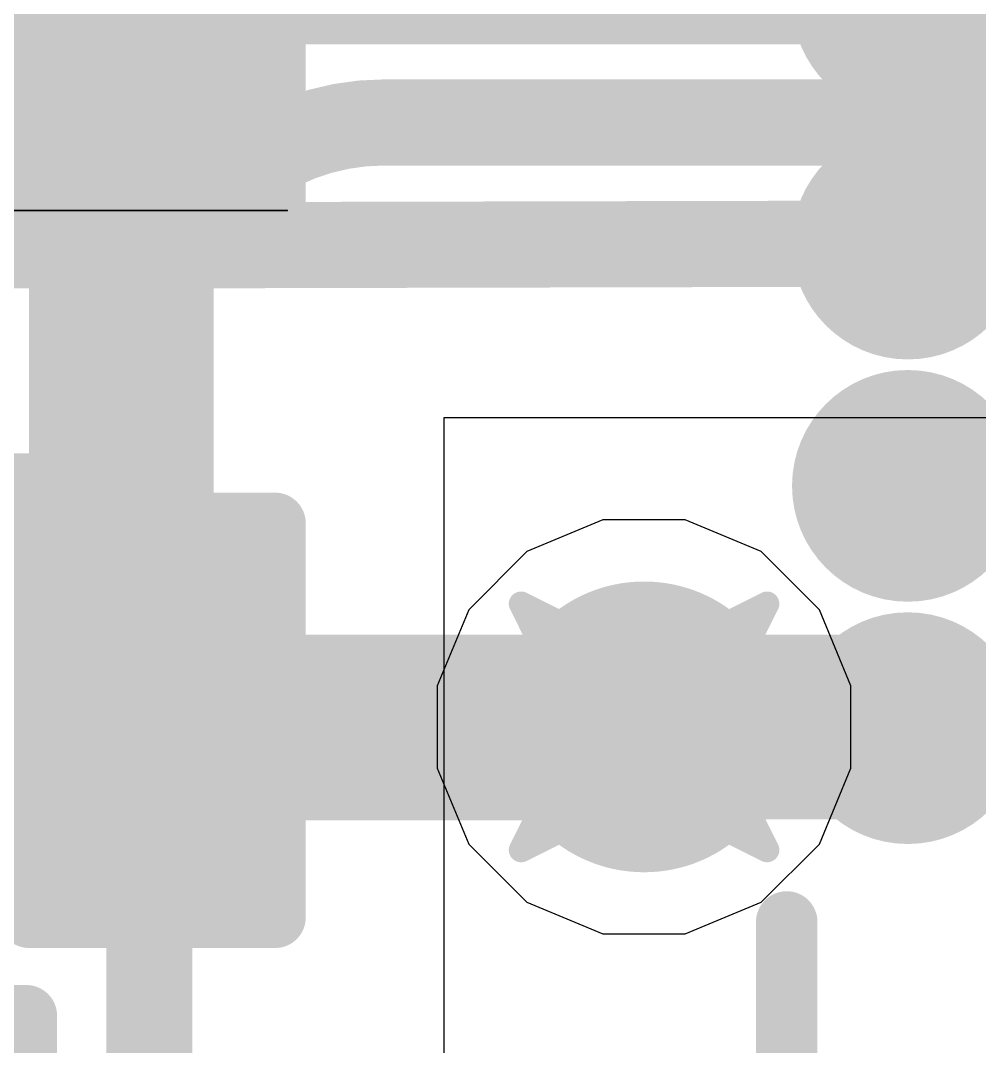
# Model space of a CAD drawing. Header units: inches. Extents: x -2 to 5376, y -4 to 5426.
# Drawn here: x 118.504 to 120.485, y 36.763 to 38.881 of the extents above; entities that cross this region are included whole.
import ezdxf

# ---------------------------------------------------------------- set-up
doc = ezdxf.new("R2010")
doc.units = ezdxf.units.IN
for name, color, linetype in [('Bottom Layer', 5, 'Continuous'), ('Bottom Overlay', 54, 'Continuous'), ('Bottom Paste', 16, 'Continuous'), ('Bottom Solder', 6, 'Continuous'), ('Drill Drawing', 1, 'Continuous'), ('Layer 1', 16, 'Continuous'), ('Layer 2', 76, 'Continuous'), ('Top Layer', 1, 'Continuous'), ('Top Overlay', 2, 'Continuous'), ('Top Paste', 8, 'Continuous'), ('Top Solder', 216, 'Continuous'), ('Via Holes', 16, 'Continuous')]:
    doc.layers.add(name, color=color, linetype=linetype)

# ---------------------------------------------------------------- blocks, each defined once
blk = doc.blocks.new('AQFN_73_EP_7_7__144')
at = {"layer": 'Top Layer'}
h = blk.add_hatch(color=1, dxfattribs=at)
edge = h.paths.add_edge_path()
edge.add_arc((-3.25, -0.25), 0.1375, 0, 360)
h = blk.add_hatch(color=1, dxfattribs=at)
edge = h.paths.add_edge_path()
edge.add_arc((-3.25, -0.75), 0.1375, 0, 360)
h = blk.add_hatch(color=1, dxfattribs=at)
edge = h.paths.add_edge_path()
edge.add_arc((-3.25, -1.25), 0.1375, 0, 360)
h = blk.add_hatch(color=1, dxfattribs=at)
edge = h.paths.add_edge_path()
edge.add_arc((-3.25, -1.75), 0.1375, 0, 360)
at = {"layer": 'Top Paste'}
h = blk.add_hatch(color=8, dxfattribs=at)
edge = h.paths.add_edge_path()
edge.add_arc((-3.25, -0.25), 0.1375, 0, 360)
h = blk.add_hatch(color=8, dxfattribs=at)
edge = h.paths.add_edge_path()
edge.add_arc((-3.25, -0.75), 0.1375, 0, 360)
h = blk.add_hatch(color=8, dxfattribs=at)
edge = h.paths.add_edge_path()
edge.add_arc((-3.25, -1.25), 0.1375, 0, 360)
h = blk.add_hatch(color=8, dxfattribs=at)
edge = h.paths.add_edge_path()
edge.add_arc((-3.25, -1.75), 0.1375, 0, 360)
at = {"layer": 'Top Solder'}
h = blk.add_hatch(color=216, dxfattribs=at)
edge = h.paths.add_edge_path()
edge.add_arc((-3.25, -0.25), 0.2391, 0, 360)
h = blk.add_hatch(color=216, dxfattribs=at)
edge = h.paths.add_edge_path()
edge.add_arc((-3.25, -0.75), 0.2391, 0, 360)
h = blk.add_hatch(color=216, dxfattribs=at)
edge = h.paths.add_edge_path()
edge.add_arc((-3.25, -1.25), 0.2391, 0, 360)
h = blk.add_hatch(color=216, dxfattribs=at)
edge = h.paths.add_edge_path()
edge.add_arc((-3.25, -1.75), 0.2391, 0, 360)
at = {"layer": 'Top Overlay'}
blk.add_lwpolyline([(-3.5, -3.5, 0.127, 0.127, 0), (-3.5, -2.15, 0.127, 0.127, 0)], format="xyseb", dxfattribs=at)
blk.add_lwpolyline([(-3.5318, -2.15, 0.0635, 0.0635, 1), (-3.4683, -2.15, 0.0635, 0.0635, 1)], format="xyseb", close=True, dxfattribs=at)
blk = doc.blocks.new('R___0402_B_175')
at = {"layer": 'Bottom Layer'}
for points in [[(-0.2413, 0.3175), (-0.2413, -0.3175), (-0.6985, -0.3175), (-0.6985, 0.3175)], [(0.6985, 0.3175), (0.6985, -0.3175), (0.2413, -0.3175), (0.2413, 0.3175)]]:
    blk.add_hatch(color=5, dxfattribs=at).paths.add_polyline_path(points)
at = {"layer": 'Bottom Paste'}
for points in [[(-0.2413, 0.3175), (-0.2413, -0.3175), (-0.6985, -0.3175), (-0.6985, 0.3175)], [(0.6985, 0.3175), (0.6985, -0.3175), (0.2413, -0.3175), (0.2413, 0.3175)]]:
    blk.add_hatch(color=16, dxfattribs=at).paths.add_polyline_path(points)
at = {"layer": 'Bottom Solder'}
for points in [[(-0.1863, 0.3725), (-0.1863, -0.3725), (-0.7535, -0.3725), (-0.7535, 0.3725)], [(0.7535, 0.3725), (0.7535, -0.3725), (0.1863, -0.3725), (0.1863, 0.3725)]]:
    blk.add_hatch(color=6, dxfattribs=at).paths.add_polyline_path(points)
at = {"layer": 'Bottom Overlay'}
for points in [[(0.7874, 0.4064, 0.127, 0.127, 0), (-0.7874, 0.4064, 0.127, 0.127, 0)], [(-0.7874, 0.4064, 0.127, 0.127, 0), (-0.7874, -0.4064, 0.127, 0.127, 0)], [(0.7874, 0.4064, 0.127, 0.127, 0), (0.7874, -0.4064, 0.127, 0.127, 0)], [(0.8128, 0.4318, 0.00323, 0.00323, 0), (-0.8128, 0.4318, 0.00323, 0.00323, 0)], [(0.7874, -0.4064, 0.127, 0.127, 0), (-0.7874, -0.4064, 0.127, 0.127, 0)]]:
    blk.add_lwpolyline(points, format="xyseb", dxfattribs=at)
for points in [[(-0.8191, 0.4064, 0.0635, 0.0635, 1), (-0.7556, 0.4064, 0.0635, 0.0635, 1)], [(-0.8191, 0.4064, 0.0635, 0.0635, 1), (-0.7556, 0.4064, 0.0635, 0.0635, 1)], [(0.7556, 0.4064, 0.0635, 0.0635, 1), (0.8191, 0.4064, 0.0635, 0.0635, 1)], [(0.7556, 0.4064, 0.0635, 0.0635, 1), (0.8191, 0.4064, 0.0635, 0.0635, 1)], [(-0.8136, 0.4318, 0.00161, 0.00161, 1), (-0.812, 0.4318, 0.00161, 0.00161, 1)], [(0.812, 0.4318, 0.00161, 0.00161, 1), (0.8136, 0.4318, 0.00161, 0.00161, 1)], [(-0.8191, -0.4064, 0.0635, 0.0635, 1), (-0.7556, -0.4064, 0.0635, 0.0635, 1)], [(-0.8191, -0.4064, 0.0635, 0.0635, 1), (-0.7556, -0.4064, 0.0635, 0.0635, 1)], [(0.7556, -0.4064, 0.0635, 0.0635, 1), (0.8191, -0.4064, 0.0635, 0.0635, 1)], [(0.7556, -0.4064, 0.0635, 0.0635, 1), (0.8191, -0.4064, 0.0635, 0.0635, 1)]]:
    blk.add_lwpolyline(points, format="xyseb", close=True, dxfattribs=at)
blk = doc.blocks.new('C___0402_B_296')
at = {"layer": 'Bottom Layer'}
for points in [[(-0.2413, 0.3175), (-0.2413, -0.3175), (-0.6985, -0.3175), (-0.6985, 0.3175)], [(0.6985, 0.3175), (0.6985, -0.3175), (0.2413, -0.3175), (0.2413, 0.3175)]]:
    blk.add_hatch(color=5, dxfattribs=at).paths.add_polyline_path(points)
at = {"layer": 'Bottom Paste'}
for points in [[(-0.2413, 0.3175), (-0.2413, -0.3175), (-0.6985, -0.3175), (-0.6985, 0.3175)], [(0.6985, 0.3175), (0.6985, -0.3175), (0.2413, -0.3175), (0.2413, 0.3175)]]:
    blk.add_hatch(color=16, dxfattribs=at).paths.add_polyline_path(points)
at = {"layer": 'Bottom Solder'}
for points in [[(-0.1813, 0.3775), (-0.1813, -0.3775), (-0.7585, -0.3775), (-0.7585, 0.3775)], [(0.7585, 0.3775), (0.7585, -0.3775), (0.1813, -0.3775), (0.1813, 0.3775)]]:
    blk.add_hatch(color=6, dxfattribs=at).paths.add_polyline_path(points)
at = {"layer": 'Bottom Overlay'}
for points in [[(-0.7874, 0.4064, 0.127, 0.127, 0), (-0.2794, 0.4064, 0.127, 0.127, 0)], [(-0.7874, -0.4064, 0.127, 0.127, 0), (-0.7874, 0.4064, 0.127, 0.127, 0)], [(0.2794, 0.4064, 0.127, 0.127, 0), (0.7874, 0.4064, 0.127, 0.127, 0)], [(0.7874, -0.4064, 0.127, 0.127, 0), (0.7874, 0.4064, 0.127, 0.127, 0)], [(-0.7874, -0.4064, 0.127, 0.127, 0), (-0.2794, -0.4064, 0.127, 0.127, 0)], [(0.2794, -0.4064, 0.127, 0.127, 0), (0.7874, -0.4064, 0.127, 0.127, 0)]]:
    blk.add_lwpolyline(points, format="xyseb", dxfattribs=at)
for points in [[(-0.8191, 0.4064, 0.0635, 0.0635, 1), (-0.7556, 0.4064, 0.0635, 0.0635, 1)], [(-0.8191, 0.4064, 0.0635, 0.0635, 1), (-0.7556, 0.4064, 0.0635, 0.0635, 1)], [(-0.3111, 0.4064, 0.0635, 0.0635, 1), (-0.2477, 0.4064, 0.0635, 0.0635, 1)], [(0.2477, 0.4064, 0.0635, 0.0635, 1), (0.3111, 0.4064, 0.0635, 0.0635, 1)], [(0.7556, 0.4064, 0.0635, 0.0635, 1), (0.8191, 0.4064, 0.0635, 0.0635, 1)], [(0.7556, 0.4064, 0.0635, 0.0635, 1), (0.8191, 0.4064, 0.0635, 0.0635, 1)], [(-0.8191, -0.4064, 0.0635, 0.0635, 1), (-0.7556, -0.4064, 0.0635, 0.0635, 1)], [(-0.8191, -0.4064, 0.0635, 0.0635, 1), (-0.7556, -0.4064, 0.0635, 0.0635, 1)], [(-0.3111, -0.4064, 0.0635, 0.0635, 1), (-0.2477, -0.4064, 0.0635, 0.0635, 1)], [(0.2477, -0.4064, 0.0635, 0.0635, 1), (0.3111, -0.4064, 0.0635, 0.0635, 1)], [(0.7556, -0.4064, 0.0635, 0.0635, 1), (0.8191, -0.4064, 0.0635, 0.0635, 1)], [(0.7556, -0.4064, 0.0635, 0.0635, 1), (0.8191, -0.4064, 0.0635, 0.0635, 1)]]:
    blk.add_lwpolyline(points, format="xyseb", close=True, dxfattribs=at)
blk = doc.blocks.new('C___0402_297')
at = {"layer": 'Top Layer'}
for points in [[(-0.6985, -0.3175), (-0.6985, 0.3175), (-0.2413, 0.3175), (-0.2413, -0.3175)], [(0.2413, -0.3175), (0.2413, 0.3175), (0.6985, 0.3175), (0.6985, -0.3175)]]:
    blk.add_hatch(color=1, dxfattribs=at).paths.add_polyline_path(points)
at = {"layer": 'Top Paste'}
for points in [[(-0.6985, -0.3175), (-0.6985, 0.3175), (-0.2413, 0.3175), (-0.2413, -0.3175)], [(0.2413, -0.3175), (0.2413, 0.3175), (0.6985, 0.3175), (0.6985, -0.3175)]]:
    blk.add_hatch(color=8, dxfattribs=at).paths.add_polyline_path(points)
at = {"layer": 'Top Solder'}
for points in [[(-0.7585, -0.3775), (-0.7585, 0.3775), (-0.1813, 0.3775), (-0.1813, -0.3775)], [(0.1813, -0.3775), (0.1813, 0.3775), (0.7585, 0.3775), (0.7585, -0.3775)]]:
    blk.add_hatch(color=216, dxfattribs=at).paths.add_polyline_path(points)
at = {"layer": 'Top Overlay'}
for points in [[(-0.7874, 0.4064, 0.127, 0.127, 0), (-0.2794, 0.4064, 0.127, 0.127, 0)], [(-0.7874, -0.4064, 0.127, 0.127, 0), (-0.7874, 0.4064, 0.127, 0.127, 0)], [(0.2794, 0.4064, 0.127, 0.127, 0), (0.7874, 0.4064, 0.127, 0.127, 0)], [(0.7874, -0.4064, 0.127, 0.127, 0), (0.7874, 0.4064, 0.127, 0.127, 0)], [(-0.7874, -0.4064, 0.127, 0.127, 0), (-0.2794, -0.4064, 0.127, 0.127, 0)], [(0.2794, -0.4064, 0.127, 0.127, 0), (0.7874, -0.4064, 0.127, 0.127, 0)]]:
    blk.add_lwpolyline(points, format="xyseb", dxfattribs=at)
for points in [[(-0.8191, 0.4064, 0.0635, 0.0635, 1), (-0.7556, 0.4064, 0.0635, 0.0635, 1)], [(-0.8191, 0.4064, 0.0635, 0.0635, 1), (-0.7556, 0.4064, 0.0635, 0.0635, 1)], [(-0.3111, 0.4064, 0.0635, 0.0635, 1), (-0.2477, 0.4064, 0.0635, 0.0635, 1)], [(0.2477, 0.4064, 0.0635, 0.0635, 1), (0.3111, 0.4064, 0.0635, 0.0635, 1)], [(0.7556, 0.4064, 0.0635, 0.0635, 1), (0.8191, 0.4064, 0.0635, 0.0635, 1)], [(0.7556, 0.4064, 0.0635, 0.0635, 1), (0.8191, 0.4064, 0.0635, 0.0635, 1)], [(-0.8191, -0.4064, 0.0635, 0.0635, 1), (-0.7556, -0.4064, 0.0635, 0.0635, 1)], [(-0.8191, -0.4064, 0.0635, 0.0635, 1), (-0.7556, -0.4064, 0.0635, 0.0635, 1)], [(-0.3111, -0.4064, 0.0635, 0.0635, 1), (-0.2477, -0.4064, 0.0635, 0.0635, 1)], [(0.2477, -0.4064, 0.0635, 0.0635, 1), (0.3111, -0.4064, 0.0635, 0.0635, 1)], [(0.7556, -0.4064, 0.0635, 0.0635, 1), (0.8191, -0.4064, 0.0635, 0.0635, 1)], [(0.7556, -0.4064, 0.0635, 0.0635, 1), (0.8191, -0.4064, 0.0635, 0.0635, 1)]]:
    blk.add_lwpolyline(points, format="xyseb", close=True, dxfattribs=at)
blk = doc.blocks.new('C___0402_298')
at = {"layer": 'Top Layer'}
for points in [[(-0.6985, -0.3175), (-0.6985, 0.3175), (-0.2413, 0.3175), (-0.2413, -0.3175)], [(0.2413, -0.3175), (0.2413, 0.3175), (0.6985, 0.3175), (0.6985, -0.3175)]]:
    blk.add_hatch(color=1, dxfattribs=at).paths.add_polyline_path(points)
at = {"layer": 'Top Paste'}
for points in [[(-0.6985, -0.3175), (-0.6985, 0.3175), (-0.2413, 0.3175), (-0.2413, -0.3175)], [(0.2413, -0.3175), (0.2413, 0.3175), (0.6985, 0.3175), (0.6985, -0.3175)]]:
    blk.add_hatch(color=8, dxfattribs=at).paths.add_polyline_path(points)
at = {"layer": 'Top Solder'}
for points in [[(-0.7585, -0.3775), (-0.7585, 0.3775), (-0.1813, 0.3775), (-0.1813, -0.3775)], [(0.1813, -0.3775), (0.1813, 0.3775), (0.7585, 0.3775), (0.7585, -0.3775)]]:
    blk.add_hatch(color=216, dxfattribs=at).paths.add_polyline_path(points)
at = {"layer": 'Top Overlay'}
for points in [[(-0.7874, 0.4064, 0.127, 0.127, 0), (-0.2794, 0.4064, 0.127, 0.127, 0)], [(-0.7874, -0.4064, 0.127, 0.127, 0), (-0.7874, 0.4064, 0.127, 0.127, 0)], [(0.2794, 0.4064, 0.127, 0.127, 0), (0.7874, 0.4064, 0.127, 0.127, 0)], [(0.7874, -0.4064, 0.127, 0.127, 0), (0.7874, 0.4064, 0.127, 0.127, 0)], [(-0.7874, -0.4064, 0.127, 0.127, 0), (-0.2794, -0.4064, 0.127, 0.127, 0)], [(0.2794, -0.4064, 0.127, 0.127, 0), (0.7874, -0.4064, 0.127, 0.127, 0)]]:
    blk.add_lwpolyline(points, format="xyseb", dxfattribs=at)
for points in [[(-0.8191, 0.4064, 0.0635, 0.0635, 1), (-0.7556, 0.4064, 0.0635, 0.0635, 1)], [(-0.8191, 0.4064, 0.0635, 0.0635, 1), (-0.7556, 0.4064, 0.0635, 0.0635, 1)], [(-0.3111, 0.4064, 0.0635, 0.0635, 1), (-0.2477, 0.4064, 0.0635, 0.0635, 1)], [(0.2477, 0.4064, 0.0635, 0.0635, 1), (0.3111, 0.4064, 0.0635, 0.0635, 1)], [(0.7556, 0.4064, 0.0635, 0.0635, 1), (0.8191, 0.4064, 0.0635, 0.0635, 1)], [(0.7556, 0.4064, 0.0635, 0.0635, 1), (0.8191, 0.4064, 0.0635, 0.0635, 1)], [(-0.8191, -0.4064, 0.0635, 0.0635, 1), (-0.7556, -0.4064, 0.0635, 0.0635, 1)], [(-0.8191, -0.4064, 0.0635, 0.0635, 1), (-0.7556, -0.4064, 0.0635, 0.0635, 1)], [(-0.3111, -0.4064, 0.0635, 0.0635, 1), (-0.2477, -0.4064, 0.0635, 0.0635, 1)], [(0.2477, -0.4064, 0.0635, 0.0635, 1), (0.3111, -0.4064, 0.0635, 0.0635, 1)], [(0.7556, -0.4064, 0.0635, 0.0635, 1), (0.8191, -0.4064, 0.0635, 0.0635, 1)], [(0.7556, -0.4064, 0.0635, 0.0635, 1), (0.8191, -0.4064, 0.0635, 0.0635, 1)]]:
    blk.add_lwpolyline(points, format="xyseb", close=True, dxfattribs=at)

msp = doc.modelspace()

# ---------------------------------------------------------------- hatches: boundary and pattern name
at = {"layer": 'Bottom Layer'}
h = msp.add_hatch(color=5, dxfattribs=at)
edge = h.paths.add_edge_path()
edge.add_arc((119.792, 37.423), 0.3, 0, 360)
at = {"layer": 'Layer 1'}
h = msp.add_hatch(color=16, dxfattribs=at)
edge = h.paths.add_edge_path()
edge.add_arc((119.792, 37.423), 0.3, 0, 360)
at = {"layer": 'Layer 2'}
h = msp.add_hatch(color=76, dxfattribs=at)
edge = h.paths.add_edge_path()
edge.add_arc((119.792, 37.423), 0.3, 0, 360)
at = {"layer": 'Top Layer'}
h = msp.add_hatch(color=1, dxfattribs=at)
edge = h.paths.add_edge_path()
edge.add_arc((119.792, 37.423), 0.3, 0, 360)
at = {"layer": 'Via Holes'}
h = msp.add_hatch(color=7, dxfattribs=at)
edge = h.paths.add_edge_path()
edge.add_arc((119.792, 37.423), 0.15, 0, 360)

# ---------------------------------------------------------------- linework, layer by layer
at = {"layer": 'Bottom Layer'}
for points in [[(118.7125, 37.4365, 0.381, 0.381, 0), (118.7125, 38.9204, 0.381, 0.381, 0)], [(118.7125, 37.423, 0.381, 0.381, 0), (119.792, 37.423, 0.381, 0.381, 0)], [(118.7125, 37.423, 0.1778, 0.1778, 0), (118.7125, 37.4365, 0.1778, 0.1778, 0)]]:
    msp.add_lwpolyline(points, format="xyseb", dxfattribs=at)
for points in [[(118.6172, 38.9204, 0.1905, 0.1905, 1), (118.8077, 38.9204, 0.1905, 0.1905, 1)], [(118.6172, 37.4365, 0.1905, 0.1905, 1), (118.8077, 37.4365, 0.1905, 0.1905, 1)], [(118.6172, 37.423, 0.1905, 0.1905, 1), (118.8077, 37.423, 0.1905, 0.1905, 1)], [(119.6967, 37.423, 0.1905, 0.1905, 1), (119.8872, 37.423, 0.1905, 0.1905, 1)], [(118.668, 37.4365, 0.0889, 0.0889, 1), (118.7569, 37.4365, 0.0889, 0.0889, 1)], [(118.668, 37.423, 0.0889, 0.0889, 1), (118.7569, 37.423, 0.0889, 0.0889, 1)]]:
    msp.add_lwpolyline(points, format="xyseb", close=True, dxfattribs=at)
at = {"layer": 'Drill Drawing'}
for points in [[(119.538, 37.677, 0.0508, 0.0508, 0), (119.792, 37.55, 0.0508, 0.0508, 0)], [(119.538, 37.677, 0.0508, 0.0508, 0), (119.665, 37.423, 0.0508, 0.0508, 0)], [(119.792, 37.55, 0.0508, 0.0508, 0), (120.046, 37.677, 0.0508, 0.0508, 0)], [(119.919, 37.423, 0.0508, 0.0508, 0), (120.046, 37.677, 0.0508, 0.0508, 0)], [(119.6396, 37.5754, 0.0508, 0.0508, 0), (119.792, 37.4992, 0.0508, 0.0508, 0)], [(119.6396, 37.5754, 0.0508, 0.0508, 0), (119.7158, 37.423, 0.0508, 0.0508, 0)], [(119.792, 37.4992, 0.0508, 0.0508, 0), (119.9444, 37.5754, 0.0508, 0.0508, 0)], [(119.8682, 37.423, 0.0508, 0.0508, 0), (119.9444, 37.5754, 0.0508, 0.0508, 0)], [(119.538, 37.169, 0.0508, 0.0508, 0), (119.665, 37.423, 0.0508, 0.0508, 0)], [(119.6396, 37.2706, 0.0508, 0.0508, 0), (119.7158, 37.423, 0.0508, 0.0508, 0)], [(119.8682, 37.423, 0.0508, 0.0508, 0), (119.9444, 37.2706, 0.0508, 0.0508, 0)], [(119.919, 37.423, 0.0508, 0.0508, 0), (120.046, 37.169, 0.0508, 0.0508, 0)], [(119.6396, 37.2706, 0.0508, 0.0508, 0), (119.792, 37.3468, 0.0508, 0.0508, 0)], [(119.792, 37.3468, 0.0508, 0.0508, 0), (119.9444, 37.2706, 0.0508, 0.0508, 0)], [(119.538, 37.169, 0.0508, 0.0508, 0), (119.792, 37.296, 0.0508, 0.0508, 0)], [(119.792, 37.296, 0.0508, 0.0508, 0), (120.046, 37.169, 0.0508, 0.0508, 0)]]:
    msp.add_lwpolyline(points, format="xyseb", dxfattribs=at)
for points in [[(119.5253, 37.677, 0.0254, 0.0254, 1), (119.5507, 37.677, 0.0254, 0.0254, 1)], [(119.5253, 37.677, 0.0254, 0.0254, 1), (119.5507, 37.677, 0.0254, 0.0254, 1)], [(120.0333, 37.677, 0.0254, 0.0254, 1), (120.0587, 37.677, 0.0254, 0.0254, 1)], [(120.0333, 37.677, 0.0254, 0.0254, 1), (120.0587, 37.677, 0.0254, 0.0254, 1)], [(119.6269, 37.5754, 0.0254, 0.0254, 1), (119.6523, 37.5754, 0.0254, 0.0254, 1)], [(119.6269, 37.5754, 0.0254, 0.0254, 1), (119.6523, 37.5754, 0.0254, 0.0254, 1)], [(119.9317, 37.5754, 0.0254, 0.0254, 1), (119.9571, 37.5754, 0.0254, 0.0254, 1)], [(119.9317, 37.5754, 0.0254, 0.0254, 1), (119.9571, 37.5754, 0.0254, 0.0254, 1)], [(119.7793, 37.55, 0.0254, 0.0254, 1), (119.8047, 37.55, 0.0254, 0.0254, 1)], [(119.7793, 37.55, 0.0254, 0.0254, 1), (119.8047, 37.55, 0.0254, 0.0254, 1)], [(119.7793, 37.4992, 0.0254, 0.0254, 1), (119.8047, 37.4992, 0.0254, 0.0254, 1)], [(119.7793, 37.4992, 0.0254, 0.0254, 1), (119.8047, 37.4992, 0.0254, 0.0254, 1)], [(119.6523, 37.423, 0.0254, 0.0254, 1), (119.6777, 37.423, 0.0254, 0.0254, 1)], [(119.6523, 37.423, 0.0254, 0.0254, 1), (119.6777, 37.423, 0.0254, 0.0254, 1)], [(119.7031, 37.423, 0.0254, 0.0254, 1), (119.7285, 37.423, 0.0254, 0.0254, 1)], [(119.7031, 37.423, 0.0254, 0.0254, 1), (119.7285, 37.423, 0.0254, 0.0254, 1)], [(119.8555, 37.423, 0.0254, 0.0254, 1), (119.8809, 37.423, 0.0254, 0.0254, 1)], [(119.8555, 37.423, 0.0254, 0.0254, 1), (119.8809, 37.423, 0.0254, 0.0254, 1)], [(119.9063, 37.423, 0.0254, 0.0254, 1), (119.9317, 37.423, 0.0254, 0.0254, 1)], [(119.9063, 37.423, 0.0254, 0.0254, 1), (119.9317, 37.423, 0.0254, 0.0254, 1)], [(119.7793, 37.3468, 0.0254, 0.0254, 1), (119.8047, 37.3468, 0.0254, 0.0254, 1)], [(119.7793, 37.3468, 0.0254, 0.0254, 1), (119.8047, 37.3468, 0.0254, 0.0254, 1)], [(119.7793, 37.296, 0.0254, 0.0254, 1), (119.8047, 37.296, 0.0254, 0.0254, 1)], [(119.7793, 37.296, 0.0254, 0.0254, 1), (119.8047, 37.296, 0.0254, 0.0254, 1)], [(119.6269, 37.2706, 0.0254, 0.0254, 1), (119.6523, 37.2706, 0.0254, 0.0254, 1)], [(119.6269, 37.2706, 0.0254, 0.0254, 1), (119.6523, 37.2706, 0.0254, 0.0254, 1)], [(119.9317, 37.2706, 0.0254, 0.0254, 1), (119.9571, 37.2706, 0.0254, 0.0254, 1)], [(119.9317, 37.2706, 0.0254, 0.0254, 1), (119.9571, 37.2706, 0.0254, 0.0254, 1)], [(119.5253, 37.169, 0.0254, 0.0254, 1), (119.5507, 37.169, 0.0254, 0.0254, 1)], [(119.5253, 37.169, 0.0254, 0.0254, 1), (119.5507, 37.169, 0.0254, 0.0254, 1)], [(120.0333, 37.169, 0.0254, 0.0254, 1), (120.0587, 37.169, 0.0254, 0.0254, 1)], [(120.0333, 37.169, 0.0254, 0.0254, 1), (120.0587, 37.169, 0.0254, 0.0254, 1)]]:
    msp.add_lwpolyline(points, format="xyseb", close=True, dxfattribs=at)
at = {"layer": 'Layer 1'}
for p, q in [((119.707, 37.85), (119.5501, 37.785)), ((119.8769, 37.85), (119.707, 37.85)), ((120.0339, 37.785), (119.8769, 37.85)), ((119.5501, 37.785), (119.43, 37.6648)), ((120.154, 37.6648), (120.0339, 37.785)), ((119.43, 37.6648), (119.365, 37.5079)), ((120.219, 37.5079), (120.154, 37.6648)), ((119.365, 37.5079), (119.365, 37.338)), ((120.219, 37.338), (120.219, 37.5079)), ((119.365, 37.338), (119.43, 37.1811)), ((120.154, 37.1811), (120.219, 37.338)), ((119.43, 37.1811), (119.5501, 37.061)), ((120.0339, 37.061), (120.154, 37.1811)), ((119.5501, 37.061), (119.707, 36.996)), ((119.8769, 36.996), (120.0339, 37.061)), ((119.707, 36.996), (119.8769, 36.996))]:
    msp.add_line(p, q, dxfattribs=at)
at = {"layer": 'Layer 2'}
for p, q in [((119.379, 33.047), (119.379, 38.0618)), ((119.379, 38.0618), (120.5255, 38.0618))]:
    msp.add_line(p, q, dxfattribs=at)
for points in [[(118.7704, 38.1857, 0.1778, 0.1778, -0.414214), (119.2551, 38.6704, 0.1778, 0.1778, 0)], [(119.2551, 38.6704, 0.1778, 0.1778, 0), (120.8366, 38.6704, 0.1778, 0.1778, 0)], [(118.7704, 16.1407, 0.1778, 0.1778, 0), (118.7704, 38.1857, 0.1778, 0.1778, 0)]]:
    msp.add_lwpolyline(points, format="xyseb", dxfattribs=at)
for points in [[(119.2106, 38.6704, 0.0889, 0.0889, 1), (119.2995, 38.6704, 0.0889, 0.0889, 1)], [(119.2106, 38.6704, 0.0889, 0.0889, 1), (119.2995, 38.6704, 0.0889, 0.0889, 1)], [(118.7259, 38.1857, 0.0889, 0.0889, 1), (118.8149, 38.1857, 0.0889, 0.0889, 1)], [(118.7259, 38.1857, 0.0889, 0.0889, 1), (118.8149, 38.1857, 0.0889, 0.0889, 1)]]:
    msp.add_lwpolyline(points, format="xyseb", close=True, dxfattribs=at)
at = {"layer": 'Top Layer'}
for points in [[(114.0721, 38.9204, 0.1778, 0.1778, 0), (120.3366, 38.9204, 0.1778, 0.1778, 0)], [(114.8693, 38.4168, 0.1778, 0.1778, 0), (118.7974, 38.4168, 0.1778, 0.1778, 0)], [(118.7974, 38.4168, 0.1778, 0.1778, 0), (120.3366, 38.4204, 0.1778, 0.1778, 0)], [(118.2961, 37.4204, 0.381, 0.381, 0), (119.792, 37.4204, 0.381, 0.381, 0)], [(119.792, 37.423, 0.381, 0.381, 0), (120.334, 37.423, 0.381, 0.381, 0)], [(120.3392, 37.423, 0.1778, 0.1778, 0), (120.584, 37.423, 0.1778, 0.1778, 0)]]:
    msp.add_lwpolyline(points, format="xyseb", dxfattribs=at)
for points in [[(120.2921, 38.9204, 0.0889, 0.0889, 1), (120.381, 38.9204, 0.0889, 0.0889, 1)], [(118.7529, 38.4168, 0.0889, 0.0889, 1), (118.8418, 38.4168, 0.0889, 0.0889, 1)], [(118.7529, 38.4168, 0.0889, 0.0889, 1), (118.8418, 38.4168, 0.0889, 0.0889, 1)], [(120.2921, 38.4204, 0.0889, 0.0889, 1), (120.381, 38.4204, 0.0889, 0.0889, 1)], [(119.6967, 37.423, 0.1905, 0.1905, 1), (119.8872, 37.423, 0.1905, 0.1905, 1)], [(119.6967, 37.4204, 0.1905, 0.1905, 1), (119.8872, 37.4204, 0.1905, 0.1905, 1)], [(120.2388, 37.423, 0.1905, 0.1905, 1), (120.4293, 37.423, 0.1905, 0.1905, 1)], [(120.2947, 37.423, 0.0889, 0.0889, 1), (120.3836, 37.423, 0.0889, 0.0889, 1)]]:
    msp.add_lwpolyline(points, format="xyseb", close=True, dxfattribs=at)

# ---------------------------------------------------------------- block references
for name, p in [('AQFN_73_EP_7_7__144', (123.5866, 39.1704)), ('C___0402_298', (117.729, 37.5176)), ('C___0402_B_296', (118.2426, 37.4365)), ('C___0402_297', (117.729, 36.4204))]:
    msp.add_blockref(name, p)
at = {"rotation": 180}
msp.add_blockref('R___0402_B_175', (118.2426, 38.9204), dxfattribs=at)

doc.saveas('drawing.dxf')
